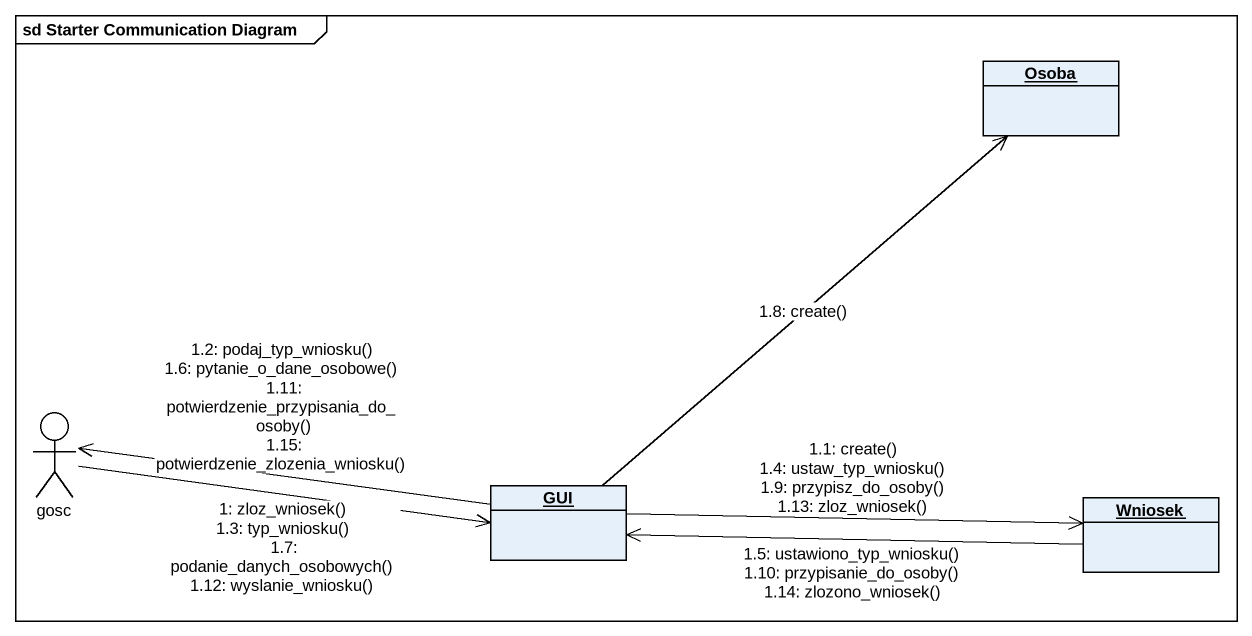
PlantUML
@startuml
mainframe sd Starter Communication Diagram
allowmixing
hide circle
hide empty members
object Osoba
actor gosc
object GUI
object Wniosek
gosc -right-> GUI : 1: zloz_wniosek()\n1.3: typ_wniosku()\n1.7: podanie_danych_osobowych()\n1.12: wyslanie_wniosku()
GUI -right-> Wniosek : 1.1: create()\n1.4: ustaw_typ_wniosku()\n1.9: przypisz_do_osoby()\n1.13: zloz_wniosek()
GUI -left-> gosc : 1.2: podaj_typ_wniosku()\n1.6: pytanie_o_dane_osobowe()\n1.11: potwierdzenie_przypisania_do_osoby()\n1.15: potwierdzenie_zlozenia_wniosku()
Wniosek -left-> GUI : 1.5: ustawiono_typ_wniosku()\n1.10: przypisanie_do_osoby()\n1.14: zlozono_wniosek()
GUI -up-> Osoba : 1.8: create()
@enduml
